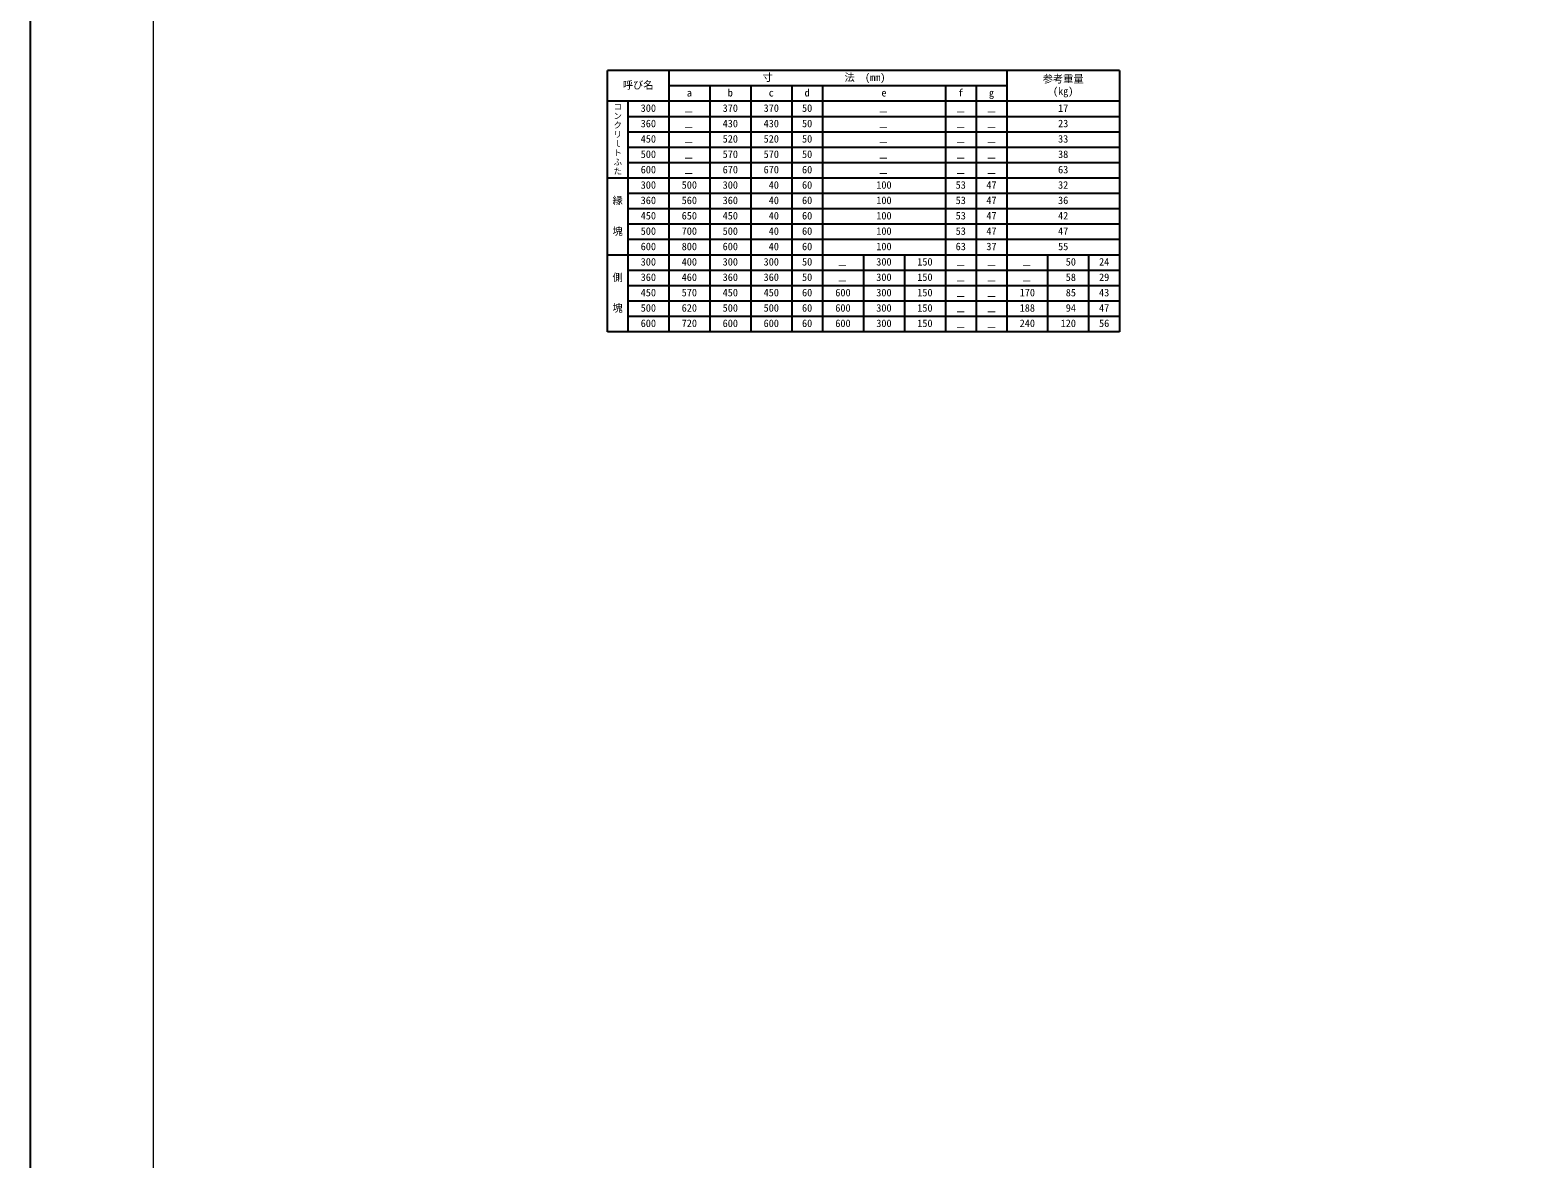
# Model space of a CAD drawing. Units: millimetres, scale not verified. Extents: x -12600 to 12600, y -8910 to 8910.
# Drawn here: x -12600 to -5240, y -3403 to 2105 of the extents above; entities that cross this region are included whole.
import ezdxf
from ezdxf.enums import TextEntityAlignment as Align

# ---------------------------------------------------------------- set-up
doc = ezdxf.new("R2010")
doc.units = ezdxf.units.MM
doc.header["$LTSCALE"] = 30
for name, color, linetype, lineweight in [('0-1_Defpoints', 5, 'Continuous', 25), ('0-3_HYO', 3, 'Continuous', 25), ('0-6_TXT', 7, 'Continuous', 25), ('0-7_WAKU', 3, 'Continuous', 13)]:
    doc.layers.add(name, color=color, linetype=linetype, lineweight=lineweight)
doc.styles.add('ＭＳ ゴシック', font='')
doc.styles.get('ＭＳ ゴシック').set_extended_font_data('MS Gothic')

msp = doc.modelspace()

# ---------------------------------------------------------------- linework, layer by layer
at = {"layer": '0-1_Defpoints'}
msp.add_lwpolyline([(-12600, -8910), (12600, -8910), (12600, 8910), (-12600, 8910)], close=True, dxfattribs=at)
at = {"layer": '0-3_HYO'}
for p, q in [((-9781.93, 632.63), (-9781.93, 1907.65)), ((-7281.93, 1907.65), (-9781.93, 1907.65)), ((-9481.93, 1907.65), (-9481.93, 632.63)), ((-7831.93, 1907.65), (-7831.93, 632.63)), ((-7281.93, 1907.65), (-7281.93, 632.63)), ((-7831.93, 1832.65), (-9481.93, 1832.65)), ((-9281.93, 1832.65), (-9281.93, 632.63)), ((-9081.93, 1832.65), (-9081.93, 632.63)), ((-8881.93, 1832.65), (-8881.93, 632.63)), ((-8731.93, 1832.65), (-8731.93, 632.63)), ((-8131.93, 1832.65), (-8131.93, 632.63)), ((-7981.93, 1832.65), (-7981.93, 632.63)), ((-7281.93, 1757.65), (-9781.93, 1757.65)), ((-9681.93, 1757.65), (-9681.93, 632.63)), ((-7281.93, 1682.64), (-9681.93, 1682.64)), ((-7281.93, 1607.64), (-9681.93, 1607.64)), ((-7281.93, 1532.64), (-9681.93, 1532.64)), ((-7281.93, 1457.64), (-9681.93, 1457.64)), ((-7281.93, 1382.64), (-9781.93, 1382.64)), ((-7281.93, 1307.64), (-9681.93, 1307.64)), ((-7281.93, 1232.64), (-9681.93, 1232.64)), ((-7281.93, 1157.64), (-9681.93, 1157.64)), ((-7281.93, 1082.64), (-9681.93, 1082.64)), ((-7281.93, 1007.63), (-9781.93, 1007.63)), ((-8531.93, 1007.63), (-8531.93, 632.63)), ((-8331.93, 1007.63), (-8331.93, 632.63)), ((-7631.93, 632.63), (-7631.93, 1007.63)), ((-7431.93, 632.63), (-7431.93, 1007.63)), ((-7281.93, 932.63), (-9681.93, 932.63)), ((-7281.93, 857.63), (-9681.93, 857.63)), ((-7281.93, 782.63), (-9681.93, 782.63)), ((-7281.93, 707.63), (-9681.93, 707.63)), ((-7281.93, 632.63), (-9781.93, 632.63))]:
    msp.add_line(p, q, dxfattribs=at)
at = {"layer": '0-7_WAKU'}
msp.add_lwpolyline([(-12000, -8310), (12000, -8310), (12000, 8310), (-12000, 8310)], close=True, dxfattribs=at)

# ---------------------------------------------------------------- texts
at = {"layer": '0-6_TXT', "style": 'ＭＳ ゴシック'}
for s, height, p in [('呼び名', 36.66, (-9706.93, 1807.65)), ('寸\u3000\u3000\u3000\u3000\u3000\u3000\u3000法\u3000(mm)', 36.66, (-9024.63, 1845.15)), ('参考重量', 36.66, (-7656.93, 1837.65)), ('a', 36.66, (-9394.43, 1770.15)), ('b', 36.66, (-9194.43, 1770.15)), ('c', 36.66, (-8994.43, 1770.15)), ('d', 36.66, (-8819.43, 1770.15)), ('e', 36.66, (-8444.43, 1770.15)), ('f', 36.66, (-8069.43, 1770.15)), ('g', 36.66, (-7919.43, 1770.15)), ('(kg)', 36.66, (-7606.93, 1777.65)), ('ン', 29.33, (-9751.93, 1662.64)), ('コ', 29.33, (-9751.93, 1707.64)), ('300', 36.66, (-9619.43, 1695.15)), ('－', 36.66, (-9410.44, 1675.04)), ('370', 36.66, (-9219.43, 1695.15)), ('370', 36.66, (-9019.43, 1695.15)), ('50', 36.66, (-8831.93, 1695.15)), ('－', 36.66, (-8460.44, 1675.04)), ('－', 36.66, (-8081.93, 1675.04)), ('－', 36.66, (-7931.93, 1675.04)), ('17', 36.66, (-7581.93, 1695.15)), ('ク', 29.33, (-9751.93, 1617.64)), ('360', 36.66, (-9619.43, 1620.14)), ('－', 36.66, (-9410.44, 1600.04)), ('430', 36.66, (-9219.43, 1620.14)), ('430', 36.66, (-9019.43, 1620.14)), ('50', 36.66, (-8831.93, 1620.14)), ('－', 36.66, (-8460.44, 1600.04)), ('－', 36.66, (-8081.93, 1600.04)), ('－', 36.66, (-7931.93, 1600.04)), ('23', 36.66, (-7581.93, 1620.14)), ('リ', 29.33, (-9751.93, 1572.64)), ('ｌ', 29.33, (-9751.93, 1527.64)), ('450', 36.66, (-9619.43, 1545.14)), ('－', 36.66, (-9410.44, 1525.04)), ('520', 36.66, (-9219.43, 1545.14)), ('520', 36.66, (-9019.43, 1545.14)), ('50', 36.66, (-8831.93, 1545.14)), ('－', 36.66, (-8460.44, 1525.04)), ('－', 36.66, (-8081.93, 1525.04)), ('－', 36.66, (-7931.93, 1525.04)), ('33', 36.66, (-7581.93, 1545.14)), ('ふ', 29.33, (-9751.93, 1437.64)), ('ト', 29.33, (-9751.93, 1482.64)), ('500', 36.66, (-9619.43, 1470.14)), ('－', 36.66, (-9410.44, 1450.04)), ('570', 36.66, (-9219.43, 1470.14)), ('570', 36.66, (-9019.43, 1470.14)), ('50', 36.66, (-8831.93, 1470.14)), ('－', 36.66, (-8460.44, 1450.04)), ('－', 36.66, (-8081.93, 1450.04)), ('－', 36.66, (-7931.93, 1450.04)), ('38', 36.66, (-7581.93, 1470.14)), ('た', 29.33, (-9751.93, 1392.64)), ('600', 36.66, (-9619.43, 1395.14)), ('－', 36.66, (-9410.44, 1375.04)), ('670', 36.66, (-9219.43, 1395.14)), ('670', 36.66, (-9019.43, 1395.14)), ('60', 36.66, (-8831.93, 1395.14)), ('－', 36.66, (-8460.44, 1375.04)), ('－', 36.66, (-8081.93, 1375.04)), ('－', 36.66, (-7931.93, 1375.04)), ('63', 36.66, (-7581.93, 1395.14)), ('300', 36.66, (-9619.43, 1320.14)), ('500', 36.66, (-9419.43, 1320.14)), ('300', 36.66, (-9219.43, 1320.14)), (' 40', 36.66, (-9019.43, 1320.03)), ('60', 36.66, (-8831.93, 1320.14)), ('100', 36.66, (-8469.43, 1320.14)), ('53', 36.66, (-8081.93, 1320.14)), ('47', 36.66, (-7931.93, 1320.14)), ('32', 36.66, (-7581.93, 1320.14)), ('縁', 36.66, (-9756.93, 1244.03)), ('360', 36.66, (-9619.43, 1245.14)), ('560', 36.66, (-9419.43, 1245.14)), ('360', 36.66, (-9219.43, 1245.14)), (' 40', 36.66, (-9019.43, 1245.03)), ('60', 36.66, (-8831.93, 1245.14)), ('100', 36.66, (-8469.43, 1245.14)), ('53', 36.66, (-8081.93, 1245.14)), ('47', 36.66, (-7931.93, 1245.14)), ('36', 36.66, (-7581.93, 1245.14)), ('450', 36.66, (-9619.43, 1170.14)), ('650', 36.66, (-9419.43, 1170.14)), ('450', 36.66, (-9219.43, 1170.14)), (' 40', 36.66, (-9019.43, 1170.02)), ('60', 36.66, (-8831.93, 1170.14)), ('100', 36.66, (-8469.43, 1170.14)), ('53', 36.66, (-8081.93, 1170.14)), ('47', 36.66, (-7931.93, 1170.14)), ('42', 36.66, (-7581.93, 1170.14)), ('塊', 36.66, (-9756.93, 1094.26)), ('500', 36.66, (-9619.43, 1095.14)), ('700', 36.66, (-9419.43, 1095.14)), ('500', 36.66, (-9219.43, 1095.14)), (' 40', 36.66, (-9019.43, 1095.02)), ('60', 36.66, (-8831.93, 1095.14)), ('100', 36.66, (-8469.43, 1095.14)), ('53', 36.66, (-8081.93, 1095.14)), ('47', 36.66, (-7931.93, 1095.14)), ('47', 36.66, (-7581.93, 1095.14)), ('600', 36.66, (-9619.43, 1020.14)), ('800', 36.66, (-9419.43, 1020.14)), ('600', 36.66, (-9219.43, 1020.14)), (' 40', 36.66, (-9019.43, 1020.02)), ('60', 36.66, (-8831.93, 1020.14)), ('100', 36.66, (-8469.43, 1020.14)), ('63', 36.66, (-8081.93, 1020.14)), ('37', 36.66, (-7931.93, 1020.14)), ('55', 36.66, (-7581.93, 1020.14)), ('300', 36.66, (-9619.43, 945.13)), ('400', 36.66, (-9419.43, 945.13)), ('300', 36.66, (-9219.43, 945.13)), ('300', 36.66, (-9019.43, 945.13)), ('50', 36.66, (-8831.93, 945.13)), ('300', 36.66, (-8469.43, 945.13)), ('150', 36.66, (-8269.43, 945.13)), (' 50', 36.66, (-7569.43, 945.02)), ('24', 36.66, (-7381.93, 945.13)), ('側', 36.66, (-9756.93, 868.8)), ('360', 36.66, (-9619.43, 870.13)), ('460', 36.66, (-9419.43, 870.13)), ('360', 36.66, (-9219.43, 870.13)), ('360', 36.66, (-9019.43, 870.13)), ('50', 36.66, (-8831.93, 870.13)), ('－', 36.66, (-8660.44, 925.03)), ('300', 36.66, (-8469.43, 870.13)), ('150', 36.66, (-8269.43, 870.13)), ('－', 36.66, (-8081.93, 925.03)), ('－', 36.66, (-7931.94, 925.03)), ('－', 36.66, (-7760.44, 925.03)), (' 58', 36.66, (-7569.43, 870.02)), ('29', 36.66, (-7381.93, 870.13)), ('450', 36.66, (-9619.43, 795.13)), ('570', 36.66, (-9419.43, 795.13)), ('450', 36.66, (-9219.43, 795.13)), ('450', 36.66, (-9019.43, 795.13)), ('60', 36.66, (-8831.93, 795.13)), ('600', 36.66, (-8669.43, 795.13)), ('－', 36.66, (-8660.44, 850.03)), ('300', 36.66, (-8469.43, 795.13)), ('150', 36.66, (-8269.43, 795.13)), ('－', 36.66, (-8081.93, 850.03)), ('－', 36.66, (-7931.94, 850.03)), ('170', 36.66, (-7769.43, 795.13)), ('－', 36.66, (-7760.44, 850.03)), (' 85', 36.66, (-7569.43, 795.02)), ('43', 36.66, (-7381.93, 795.13)), ('塊', 36.66, (-9756.93, 719.25)), ('500', 36.66, (-9619.43, 720.13)), ('620', 36.66, (-9419.43, 720.13)), ('500', 36.66, (-9219.43, 720.13)), ('500', 36.66, (-9019.43, 720.13)), ('60', 36.66, (-8831.93, 720.13)), ('600', 36.66, (-8669.43, 720.13)), ('300', 36.66, (-8469.43, 720.13)), ('150', 36.66, (-8269.43, 720.13)), ('－', 36.66, (-8081.93, 775.03)), ('－', 36.66, (-7931.94, 775.03)), ('188', 36.66, (-7769.43, 720.13)), (' 94', 36.66, (-7569.43, 720.02)), ('47', 36.66, (-7381.93, 720.13)), ('600', 36.66, (-9619.43, 645.13)), ('720', 36.66, (-9419.43, 645.13)), ('600', 36.66, (-9219.43, 645.13)), ('600', 36.66, (-9019.43, 645.13)), ('60', 36.66, (-8831.93, 645.13)), ('600', 36.66, (-8669.43, 645.13)), ('300', 36.66, (-8469.43, 645.13)), ('150', 36.66, (-8269.43, 645.13)), ('－', 36.66, (-8081.93, 700.03)), ('－', 36.66, (-7931.94, 700.03)), ('240', 36.66, (-7769.43, 645.13)), ('120', 36.66, (-7569.43, 645.13)), ('56', 36.66, (-7381.93, 645.13)), ('－', 36.66, (-8081.93, 625.03)), ('－', 36.66, (-7931.94, 625.03))]:
    msp.add_text(s, height=height, dxfattribs=at).set_placement(p, align=Align.BOTTOM_LEFT)

doc.saveas('drawing.dxf')
